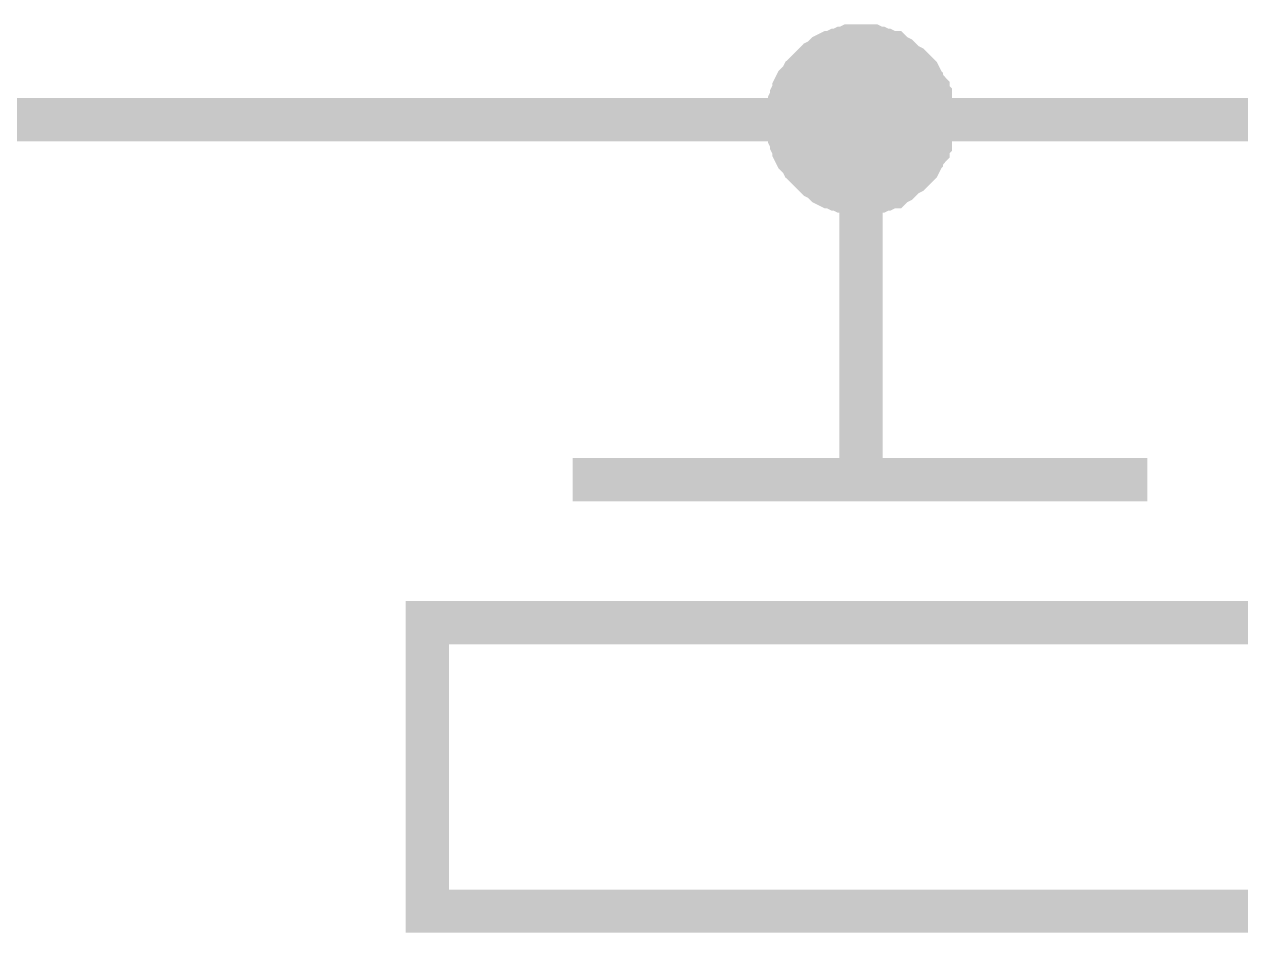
# Model space of a CAD drawing. Header units: millimetres. Extents: x 0 to 841, y 0 to 594.
# Drawn here: x 139.3 to 147.75, y 499.34 to 505.66 of the extents above; entities that cross this region are included whole.
import ezdxf

# ---------------------------------------------------------------- set-up
doc = ezdxf.new("R2010")
doc.units = ezdxf.units.MM
doc.layers.add('Sheet', color=255, linetype='Continuous')

msp = doc.modelspace()

# ---------------------------------------------------------------- linework, layer by layer
at = {"layer": 'Sheet', "const_width": 0.2997}
for points in [[(144.5973, 504.9932), (144.5973, 505.0243), (144.5973, 505.0398), (144.5973, 505.0709), (144.6129, 505.1019), (144.6129, 505.1175), (144.6284, 505.1485), (144.6284, 505.1641), (144.6439, 505.1951), (144.6439, 505.2107), (144.6595, 505.2417), (144.675, 505.2573), (144.6905, 505.2728), (144.706, 505.3039), (144.7216, 505.3194), (144.7371, 505.3349), (144.7526, 505.3505), (144.7681, 505.366), (144.7837, 505.3815), (144.7992, 505.3971), (144.8303, 505.4126), (144.8458, 505.4281), (144.8613, 505.4437), (144.8924, 505.4592), (144.9079, 505.4592), (144.939, 505.4747), (144.9545, 505.4747), (144.9855, 505.4903), (145.0011, 505.4903), (145.0321, 505.5058), (145.0632, 505.5058), (145.0787, 505.5058), (145.1098, 505.5058)], [(144.5973, 504.9932), (144.5973, 505.0243), (144.5973, 505.0398), (144.5973, 505.0709), (144.6129, 505.1019), (144.6129, 505.1175), (144.6284, 505.1485), (144.6284, 505.1641), (144.6439, 505.1951), (144.6439, 505.2107), (144.6595, 505.2417), (144.675, 505.2573), (144.6905, 505.2728), (144.706, 505.3039), (144.7216, 505.3194), (144.7371, 505.3349), (144.7526, 505.3505), (144.7681, 505.366), (144.7837, 505.3815), (144.7992, 505.3971), (144.8303, 505.4126), (144.8458, 505.4281), (144.8613, 505.4437), (144.8924, 505.4592), (144.9079, 505.4592), (144.939, 505.4747), (144.9545, 505.4747), (144.9855, 505.4903), (145.0011, 505.4903), (145.0321, 505.5058), (145.0632, 505.5058), (145.0787, 505.5058), (145.1098, 505.5058)], [(144.5973, 504.9932), (144.5973, 505.0243), (144.5973, 505.0398), (144.5973, 505.0709), (144.6129, 505.1019), (144.6129, 505.1175), (144.6284, 505.1485), (144.6284, 505.1641), (144.6439, 505.1951), (144.6439, 505.2107), (144.6595, 505.2417), (144.675, 505.2573), (144.6905, 505.2728), (144.706, 505.3039), (144.7216, 505.3194), (144.7371, 505.3349), (144.7526, 505.3505), (144.7681, 505.366), (144.7837, 505.3815), (144.7992, 505.3971), (144.8303, 505.4126), (144.8458, 505.4281), (144.8613, 505.4437), (144.8924, 505.4592), (144.9079, 505.4592), (144.939, 505.4747), (144.9545, 505.4747), (144.9855, 505.4903), (145.0011, 505.4903), (145.0321, 505.5058), (145.0632, 505.5058), (145.0787, 505.5058), (145.1098, 505.5058)], [(144.5973, 504.9932), (144.5973, 505.0243), (144.5973, 505.0398), (144.5973, 505.0709), (144.6129, 505.1019), (144.6129, 505.1175), (144.6284, 505.1485), (144.6284, 505.1641), (144.6439, 505.1951), (144.6439, 505.2107), (144.6595, 505.2417), (144.675, 505.2573), (144.6905, 505.2728), (144.706, 505.3039), (144.7216, 505.3194), (144.7371, 505.3349), (144.7526, 505.3505), (144.7681, 505.366), (144.7837, 505.3815), (144.7992, 505.3971), (144.8303, 505.4126), (144.8458, 505.4281), (144.8613, 505.4437), (144.8924, 505.4592), (144.9079, 505.4592), (144.939, 505.4747), (144.9545, 505.4747), (144.9855, 505.4903), (145.0011, 505.4903), (145.0321, 505.5058), (145.0632, 505.5058), (145.0787, 505.5058), (145.1098, 505.5058)], [(144.5973, 504.9932), (144.5973, 505.0243), (144.5973, 505.0398), (144.5973, 505.0709), (144.6129, 505.1019), (144.6129, 505.1175), (144.6284, 505.1485), (144.6284, 505.1641), (144.6439, 505.1951), (144.6439, 505.2107), (144.6595, 505.2417), (144.675, 505.2573), (144.6905, 505.2728), (144.706, 505.3039), (144.7216, 505.3194), (144.7371, 505.3349), (144.7526, 505.3505), (144.7681, 505.366), (144.7837, 505.3815), (144.7992, 505.3971), (144.8303, 505.4126), (144.8458, 505.4281), (144.8613, 505.4437), (144.8924, 505.4592), (144.9079, 505.4592), (144.939, 505.4747), (144.9545, 505.4747), (144.9855, 505.4903), (145.0011, 505.4903), (145.0321, 505.5058), (145.0632, 505.5058), (145.0787, 505.5058), (145.1098, 505.5058)], [(144.5973, 504.9932), (144.5973, 505.0243), (144.5973, 505.0398), (144.5973, 505.0709), (144.6129, 505.1019), (144.6129, 505.1175), (144.6284, 505.1485), (144.6284, 505.1641), (144.6439, 505.1951), (144.6439, 505.2107), (144.6595, 505.2417), (144.675, 505.2573), (144.6905, 505.2728), (144.706, 505.3039), (144.7216, 505.3194), (144.7371, 505.3349), (144.7526, 505.3505), (144.7681, 505.366), (144.7837, 505.3815), (144.7992, 505.3971), (144.8303, 505.4126), (144.8458, 505.4281), (144.8613, 505.4437), (144.8924, 505.4592), (144.9079, 505.4592), (144.939, 505.4747), (144.9545, 505.4747), (144.9855, 505.4903), (145.0011, 505.4903), (145.0321, 505.5058), (145.0632, 505.5058), (145.0787, 505.5058), (145.1098, 505.5058)], [(144.5973, 504.9932), (144.5973, 505.0243), (144.5973, 505.0398), (144.5973, 505.0709), (144.6129, 505.1019), (144.6129, 505.1175), (144.6284, 505.1485), (144.6284, 505.1641), (144.6439, 505.1951), (144.6439, 505.2107), (144.6595, 505.2417), (144.675, 505.2573), (144.6905, 505.2728), (144.706, 505.3039), (144.7216, 505.3194), (144.7371, 505.3349), (144.7526, 505.3505), (144.7681, 505.366), (144.7837, 505.3815), (144.7992, 505.3971), (144.8303, 505.4126), (144.8458, 505.4281), (144.8613, 505.4437), (144.8924, 505.4592), (144.9079, 505.4592), (144.939, 505.4747), (144.9545, 505.4747), (144.9855, 505.4903), (145.0011, 505.4903), (145.0321, 505.5058), (145.0632, 505.5058), (145.0787, 505.5058), (145.1098, 505.5058)], [(144.5973, 504.9932), (144.5973, 505.0243), (144.5973, 505.0398), (144.5973, 505.0709), (144.6129, 505.1019), (144.6129, 505.1175), (144.6284, 505.1485), (144.6284, 505.1641), (144.6439, 505.1951), (144.6439, 505.2107), (144.6595, 505.2417), (144.675, 505.2573), (144.6905, 505.2728), (144.706, 505.3039), (144.7216, 505.3194), (144.7371, 505.3349), (144.7526, 505.3505), (144.7681, 505.366), (144.7837, 505.3815), (144.7992, 505.3971), (144.8303, 505.4126), (144.8458, 505.4281), (144.8613, 505.4437), (144.8924, 505.4592), (144.9079, 505.4592), (144.939, 505.4747), (144.9545, 505.4747), (144.9855, 505.4903), (145.0011, 505.4903), (145.0321, 505.5058), (145.0632, 505.5058), (145.0787, 505.5058), (145.1098, 505.5058)], [(144.5973, 504.9932), (144.5973, 505.0243), (144.5973, 505.0398), (144.5973, 505.0709), (144.6129, 505.1019), (144.6129, 505.1175), (144.6284, 505.1485), (144.6284, 505.1641), (144.6439, 505.1951), (144.6439, 505.2107), (144.6595, 505.2417), (144.675, 505.2573), (144.6905, 505.2728), (144.706, 505.3039), (144.7216, 505.3194), (144.7371, 505.3349), (144.7526, 505.3505), (144.7681, 505.366), (144.7837, 505.3815), (144.7992, 505.3971), (144.8303, 505.4126), (144.8458, 505.4281), (144.8613, 505.4437), (144.8924, 505.4592), (144.9079, 505.4592), (144.939, 505.4747), (144.9545, 505.4747), (144.9855, 505.4903), (145.0011, 505.4903), (145.0321, 505.5058), (145.0632, 505.5058), (145.0787, 505.5058), (145.1098, 505.5058)], [(144.5973, 504.9932), (144.5973, 505.0243), (144.5973, 505.0398), (144.5973, 505.0709), (144.6129, 505.1019), (144.6129, 505.1175), (144.6284, 505.1485), (144.6284, 505.1641), (144.6439, 505.1951), (144.6439, 505.2107), (144.6595, 505.2417), (144.675, 505.2573), (144.6905, 505.2728), (144.706, 505.3039), (144.7216, 505.3194), (144.7371, 505.3349), (144.7526, 505.3505), (144.7681, 505.366), (144.7837, 505.3815), (144.7992, 505.3971), (144.8303, 505.4126), (144.8458, 505.4281), (144.8613, 505.4437), (144.8924, 505.4592), (144.9079, 505.4592), (144.939, 505.4747), (144.9545, 505.4747), (144.9855, 505.4903), (145.0011, 505.4903), (145.0321, 505.5058), (145.0632, 505.5058), (145.0787, 505.5058), (145.1098, 505.5058)], [(145.1098, 505.5058), (145.1098, 505.5058)], [(145.1098, 505.5058), (145.1408, 505.5058), (145.1564, 505.5058), (145.1874, 505.5058), (145.2185, 505.4903), (145.234, 505.4903), (145.265, 505.4747), (145.2806, 505.4747), (145.3116, 505.4592), (145.3272, 505.4592), (145.3427, 505.4437), (145.3737, 505.4281), (145.3893, 505.4126), (145.4048, 505.3971), (145.4203, 505.3815), (145.4514, 505.366), (145.4669, 505.3505), (145.4824, 505.3349), (145.498, 505.3194), (145.5135, 505.3039), (145.529, 505.2728), (145.529, 505.2573), (145.5446, 505.2417), (145.5601, 505.2107), (145.5756, 505.1951), (145.5756, 505.1641), (145.5911, 505.1485), (145.5911, 505.1175), (145.5911, 505.1019), (145.6067, 505.0709), (145.6067, 505.0398), (145.6067, 505.0243), (145.6067, 504.9932)], [(145.1098, 505.5058), (145.1098, 505.5058)], [(145.1098, 505.5058), (145.1408, 505.5058), (145.1564, 505.5058), (145.1874, 505.5058), (145.2185, 505.4903), (145.234, 505.4903), (145.265, 505.4747), (145.2806, 505.4747), (145.3116, 505.4592), (145.3272, 505.4592), (145.3427, 505.4437), (145.3737, 505.4281), (145.3893, 505.4126), (145.4048, 505.3971), (145.4203, 505.3815), (145.4514, 505.366), (145.4669, 505.3505), (145.4824, 505.3349), (145.498, 505.3194), (145.5135, 505.3039), (145.529, 505.2728), (145.529, 505.2573), (145.5446, 505.2417), (145.5601, 505.2107), (145.5756, 505.1951), (145.5756, 505.1641), (145.5911, 505.1485), (145.5911, 505.1175), (145.5911, 505.1019), (145.6067, 505.0709), (145.6067, 505.0398), (145.6067, 505.0243), (145.6067, 504.9932)], [(145.1098, 505.5058), (145.1098, 505.5058)], [(145.1098, 505.5058), (145.1408, 505.5058), (145.1564, 505.5058), (145.1874, 505.5058), (145.2185, 505.4903), (145.234, 505.4903), (145.265, 505.4747), (145.2806, 505.4747), (145.3116, 505.4592), (145.3272, 505.4592), (145.3427, 505.4437), (145.3737, 505.4281), (145.3893, 505.4126), (145.4048, 505.3971), (145.4203, 505.3815), (145.4514, 505.366), (145.4669, 505.3505), (145.4824, 505.3349), (145.498, 505.3194), (145.5135, 505.3039), (145.529, 505.2728), (145.529, 505.2573), (145.5446, 505.2417), (145.5601, 505.2107), (145.5756, 505.1951), (145.5756, 505.1641), (145.5911, 505.1485), (145.5911, 505.1175), (145.5911, 505.1019), (145.6067, 505.0709), (145.6067, 505.0398), (145.6067, 505.0243), (145.6067, 504.9932)], [(145.1098, 505.5058), (145.1098, 505.5058)], [(145.1098, 505.5058), (145.1408, 505.5058), (145.1564, 505.5058), (145.1874, 505.5058), (145.2185, 505.4903), (145.234, 505.4903), (145.265, 505.4747), (145.2806, 505.4747), (145.3116, 505.4592), (145.3272, 505.4592), (145.3427, 505.4437), (145.3737, 505.4281), (145.3893, 505.4126), (145.4048, 505.3971), (145.4203, 505.3815), (145.4514, 505.366), (145.4669, 505.3505), (145.4824, 505.3349), (145.498, 505.3194), (145.5135, 505.3039), (145.529, 505.2728), (145.529, 505.2573), (145.5446, 505.2417), (145.5601, 505.2107), (145.5756, 505.1951), (145.5756, 505.1641), (145.5911, 505.1485), (145.5911, 505.1175), (145.5911, 505.1019), (145.6067, 505.0709), (145.6067, 505.0398), (145.6067, 505.0243), (145.6067, 504.9932)], [(145.1098, 505.5058), (145.1098, 505.5058)], [(145.1098, 505.5058), (145.1408, 505.5058), (145.1564, 505.5058), (145.1874, 505.5058), (145.2185, 505.4903), (145.234, 505.4903), (145.265, 505.4747), (145.2806, 505.4747), (145.3116, 505.4592), (145.3272, 505.4592), (145.3427, 505.4437), (145.3737, 505.4281), (145.3893, 505.4126), (145.4048, 505.3971), (145.4203, 505.3815), (145.4514, 505.366), (145.4669, 505.3505), (145.4824, 505.3349), (145.498, 505.3194), (145.5135, 505.3039), (145.529, 505.2728), (145.529, 505.2573), (145.5446, 505.2417), (145.5601, 505.2107), (145.5756, 505.1951), (145.5756, 505.1641), (145.5911, 505.1485), (145.5911, 505.1175), (145.5911, 505.1019), (145.6067, 505.0709), (145.6067, 505.0398), (145.6067, 505.0243), (145.6067, 504.9932)], [(145.1098, 505.5058), (145.1098, 505.5058)], [(145.1098, 505.5058), (145.1408, 505.5058), (145.1564, 505.5058), (145.1874, 505.5058), (145.2185, 505.4903), (145.234, 505.4903), (145.265, 505.4747), (145.2806, 505.4747), (145.3116, 505.4592), (145.3272, 505.4592), (145.3427, 505.4437), (145.3737, 505.4281), (145.3893, 505.4126), (145.4048, 505.3971), (145.4203, 505.3815), (145.4514, 505.366), (145.4669, 505.3505), (145.4824, 505.3349), (145.498, 505.3194), (145.5135, 505.3039), (145.529, 505.2728), (145.529, 505.2573), (145.5446, 505.2417), (145.5601, 505.2107), (145.5756, 505.1951), (145.5756, 505.1641), (145.5911, 505.1485), (145.5911, 505.1175), (145.5911, 505.1019), (145.6067, 505.0709), (145.6067, 505.0398), (145.6067, 505.0243), (145.6067, 504.9932)], [(145.1098, 505.5058), (145.1098, 505.5058)], [(145.1098, 505.5058), (145.1408, 505.5058), (145.1564, 505.5058), (145.1874, 505.5058), (145.2185, 505.4903), (145.234, 505.4903), (145.265, 505.4747), (145.2806, 505.4747), (145.3116, 505.4592), (145.3272, 505.4592), (145.3427, 505.4437), (145.3737, 505.4281), (145.3893, 505.4126), (145.4048, 505.3971), (145.4203, 505.3815), (145.4514, 505.366), (145.4669, 505.3505), (145.4824, 505.3349), (145.498, 505.3194), (145.5135, 505.3039), (145.529, 505.2728), (145.529, 505.2573), (145.5446, 505.2417), (145.5601, 505.2107), (145.5756, 505.1951), (145.5756, 505.1641), (145.5911, 505.1485), (145.5911, 505.1175), (145.5911, 505.1019), (145.6067, 505.0709), (145.6067, 505.0398), (145.6067, 505.0243), (145.6067, 504.9932)], [(145.1098, 505.5058), (145.1098, 505.5058)], [(145.1098, 505.5058), (145.1408, 505.5058), (145.1564, 505.5058), (145.1874, 505.5058), (145.2185, 505.4903), (145.234, 505.4903), (145.265, 505.4747), (145.2806, 505.4747), (145.3116, 505.4592), (145.3272, 505.4592), (145.3427, 505.4437), (145.3737, 505.4281), (145.3893, 505.4126), (145.4048, 505.3971), (145.4203, 505.3815), (145.4514, 505.366), (145.4669, 505.3505), (145.4824, 505.3349), (145.498, 505.3194), (145.5135, 505.3039), (145.529, 505.2728), (145.529, 505.2573), (145.5446, 505.2417), (145.5601, 505.2107), (145.5756, 505.1951), (145.5756, 505.1641), (145.5911, 505.1485), (145.5911, 505.1175), (145.5911, 505.1019), (145.6067, 505.0709), (145.6067, 505.0398), (145.6067, 505.0243), (145.6067, 504.9932)], [(145.1098, 505.5058), (145.1098, 505.5058)], [(145.1098, 505.5058), (145.1408, 505.5058), (145.1564, 505.5058), (145.1874, 505.5058), (145.2185, 505.4903), (145.234, 505.4903), (145.265, 505.4747), (145.2806, 505.4747), (145.3116, 505.4592), (145.3272, 505.4592), (145.3427, 505.4437), (145.3737, 505.4281), (145.3893, 505.4126), (145.4048, 505.3971), (145.4203, 505.3815), (145.4514, 505.366), (145.4669, 505.3505), (145.4824, 505.3349), (145.498, 505.3194), (145.5135, 505.3039), (145.529, 505.2728), (145.529, 505.2573), (145.5446, 505.2417), (145.5601, 505.2107), (145.5756, 505.1951), (145.5756, 505.1641), (145.5911, 505.1485), (145.5911, 505.1175), (145.5911, 505.1019), (145.6067, 505.0709), (145.6067, 505.0398), (145.6067, 505.0243), (145.6067, 504.9932)], [(145.1098, 505.5058), (145.1098, 505.5058)], [(145.1098, 505.5058), (145.1408, 505.5058), (145.1564, 505.5058), (145.1874, 505.5058), (145.2185, 505.4903), (145.234, 505.4903), (145.265, 505.4747), (145.2806, 505.4747), (145.3116, 505.4592), (145.3272, 505.4592), (145.3427, 505.4437), (145.3737, 505.4281), (145.3893, 505.4126), (145.4048, 505.3971), (145.4203, 505.3815), (145.4514, 505.366), (145.4669, 505.3505), (145.4824, 505.3349), (145.498, 505.3194), (145.5135, 505.3039), (145.529, 505.2728), (145.529, 505.2573), (145.5446, 505.2417), (145.5601, 505.2107), (145.5756, 505.1951), (145.5756, 505.1641), (145.5911, 505.1485), (145.5911, 505.1175), (145.5911, 505.1019), (145.6067, 505.0709), (145.6067, 505.0398), (145.6067, 505.0243), (145.6067, 504.9932)], [(197.5791, 499.9914), (170.0944, 499.9914), (170.0944, 504.9932), (145.1098, 504.9932), (131.6004, 504.9932)], [(145.1098, 504.4806), (145.0787, 504.4806), (145.0632, 504.4806), (145.0321, 504.4806), (145.0011, 504.4961), (144.9855, 504.4961), (144.9545, 504.5117), (144.939, 504.5117), (144.9079, 504.5272), (144.8924, 504.5272), (144.8613, 504.5427), (144.8458, 504.5583), (144.8303, 504.5738), (144.7992, 504.5893), (144.7837, 504.6049), (144.7681, 504.6204), (144.7526, 504.6359), (144.7371, 504.6515), (144.7216, 504.667), (144.706, 504.6825), (144.6905, 504.7136), (144.675, 504.7291), (144.6595, 504.7447), (144.6439, 504.7757), (144.6439, 504.7913), (144.6284, 504.8223), (144.6284, 504.8379), (144.6129, 504.8689), (144.6129, 504.8845), (144.5973, 504.9155), (144.5973, 504.9466), (144.5973, 504.9621), (144.5973, 504.9932)], [(144.5973, 504.9932), (144.5973, 504.9932)], [(145.1098, 504.4806), (145.0787, 504.4806), (145.0632, 504.4806), (145.0321, 504.4806), (145.0011, 504.4961), (144.9855, 504.4961), (144.9545, 504.5117), (144.939, 504.5117), (144.9079, 504.5272), (144.8924, 504.5272), (144.8613, 504.5427), (144.8458, 504.5583), (144.8303, 504.5738), (144.7992, 504.5893), (144.7837, 504.6049), (144.7681, 504.6204), (144.7526, 504.6359), (144.7371, 504.6515), (144.7216, 504.667), (144.706, 504.6825), (144.6905, 504.7136), (144.675, 504.7291), (144.6595, 504.7447), (144.6439, 504.7757), (144.6439, 504.7913), (144.6284, 504.8223), (144.6284, 504.8379), (144.6129, 504.8689), (144.6129, 504.8845), (144.5973, 504.9155), (144.5973, 504.9466), (144.5973, 504.9621), (144.5973, 504.9932)], [(144.5973, 504.9932), (144.5973, 504.9932)], [(145.1098, 504.4806), (145.0787, 504.4806), (145.0632, 504.4806), (145.0321, 504.4806), (145.0011, 504.4961), (144.9855, 504.4961), (144.9545, 504.5117), (144.939, 504.5117), (144.9079, 504.5272), (144.8924, 504.5272), (144.8613, 504.5427), (144.8458, 504.5583), (144.8303, 504.5738), (144.7992, 504.5893), (144.7837, 504.6049), (144.7681, 504.6204), (144.7526, 504.6359), (144.7371, 504.6515), (144.7216, 504.667), (144.706, 504.6825), (144.6905, 504.7136), (144.675, 504.7291), (144.6595, 504.7447), (144.6439, 504.7757), (144.6439, 504.7913), (144.6284, 504.8223), (144.6284, 504.8379), (144.6129, 504.8689), (144.6129, 504.8845), (144.5973, 504.9155), (144.5973, 504.9466), (144.5973, 504.9621), (144.5973, 504.9932)], [(144.5973, 504.9932), (144.5973, 504.9932)], [(145.1098, 504.4806), (145.0787, 504.4806), (145.0632, 504.4806), (145.0321, 504.4806), (145.0011, 504.4961), (144.9855, 504.4961), (144.9545, 504.5117), (144.939, 504.5117), (144.9079, 504.5272), (144.8924, 504.5272), (144.8613, 504.5427), (144.8458, 504.5583), (144.8303, 504.5738), (144.7992, 504.5893), (144.7837, 504.6049), (144.7681, 504.6204), (144.7526, 504.6359), (144.7371, 504.6515), (144.7216, 504.667), (144.706, 504.6825), (144.6905, 504.7136), (144.675, 504.7291), (144.6595, 504.7447), (144.6439, 504.7757), (144.6439, 504.7913), (144.6284, 504.8223), (144.6284, 504.8379), (144.6129, 504.8689), (144.6129, 504.8845), (144.5973, 504.9155), (144.5973, 504.9466), (144.5973, 504.9621), (144.5973, 504.9932)], [(144.5973, 504.9932), (144.5973, 504.9932)], [(145.1098, 504.4806), (145.0787, 504.4806), (145.0632, 504.4806), (145.0321, 504.4806), (145.0011, 504.4961), (144.9855, 504.4961), (144.9545, 504.5117), (144.939, 504.5117), (144.9079, 504.5272), (144.8924, 504.5272), (144.8613, 504.5427), (144.8458, 504.5583), (144.8303, 504.5738), (144.7992, 504.5893), (144.7837, 504.6049), (144.7681, 504.6204), (144.7526, 504.6359), (144.7371, 504.6515), (144.7216, 504.667), (144.706, 504.6825), (144.6905, 504.7136), (144.675, 504.7291), (144.6595, 504.7447), (144.6439, 504.7757), (144.6439, 504.7913), (144.6284, 504.8223), (144.6284, 504.8379), (144.6129, 504.8689), (144.6129, 504.8845), (144.5973, 504.9155), (144.5973, 504.9466), (144.5973, 504.9621), (144.5973, 504.9932)], [(144.5973, 504.9932), (144.5973, 504.9932)], [(145.1098, 504.4806), (145.0787, 504.4806), (145.0632, 504.4806), (145.0321, 504.4806), (145.0011, 504.4961), (144.9855, 504.4961), (144.9545, 504.5117), (144.939, 504.5117), (144.9079, 504.5272), (144.8924, 504.5272), (144.8613, 504.5427), (144.8458, 504.5583), (144.8303, 504.5738), (144.7992, 504.5893), (144.7837, 504.6049), (144.7681, 504.6204), (144.7526, 504.6359), (144.7371, 504.6515), (144.7216, 504.667), (144.706, 504.6825), (144.6905, 504.7136), (144.675, 504.7291), (144.6595, 504.7447), (144.6439, 504.7757), (144.6439, 504.7913), (144.6284, 504.8223), (144.6284, 504.8379), (144.6129, 504.8689), (144.6129, 504.8845), (144.5973, 504.9155), (144.5973, 504.9466), (144.5973, 504.9621), (144.5973, 504.9932)], [(144.5973, 504.9932), (144.5973, 504.9932)], [(145.1098, 504.4806), (145.0787, 504.4806), (145.0632, 504.4806), (145.0321, 504.4806), (145.0011, 504.4961), (144.9855, 504.4961), (144.9545, 504.5117), (144.939, 504.5117), (144.9079, 504.5272), (144.8924, 504.5272), (144.8613, 504.5427), (144.8458, 504.5583), (144.8303, 504.5738), (144.7992, 504.5893), (144.7837, 504.6049), (144.7681, 504.6204), (144.7526, 504.6359), (144.7371, 504.6515), (144.7216, 504.667), (144.706, 504.6825), (144.6905, 504.7136), (144.675, 504.7291), (144.6595, 504.7447), (144.6439, 504.7757), (144.6439, 504.7913), (144.6284, 504.8223), (144.6284, 504.8379), (144.6129, 504.8689), (144.6129, 504.8845), (144.5973, 504.9155), (144.5973, 504.9466), (144.5973, 504.9621), (144.5973, 504.9932)], [(144.5973, 504.9932), (144.5973, 504.9932)], [(145.1098, 504.4806), (145.0787, 504.4806), (145.0632, 504.4806), (145.0321, 504.4806), (145.0011, 504.4961), (144.9855, 504.4961), (144.9545, 504.5117), (144.939, 504.5117), (144.9079, 504.5272), (144.8924, 504.5272), (144.8613, 504.5427), (144.8458, 504.5583), (144.8303, 504.5738), (144.7992, 504.5893), (144.7837, 504.6049), (144.7681, 504.6204), (144.7526, 504.6359), (144.7371, 504.6515), (144.7216, 504.667), (144.706, 504.6825), (144.6905, 504.7136), (144.675, 504.7291), (144.6595, 504.7447), (144.6439, 504.7757), (144.6439, 504.7913), (144.6284, 504.8223), (144.6284, 504.8379), (144.6129, 504.8689), (144.6129, 504.8845), (144.5973, 504.9155), (144.5973, 504.9466), (144.5973, 504.9621), (144.5973, 504.9932)], [(144.5973, 504.9932), (144.5973, 504.9932)], [(145.1098, 504.4806), (145.0787, 504.4806), (145.0632, 504.4806), (145.0321, 504.4806), (145.0011, 504.4961), (144.9855, 504.4961), (144.9545, 504.5117), (144.939, 504.5117), (144.9079, 504.5272), (144.8924, 504.5272), (144.8613, 504.5427), (144.8458, 504.5583), (144.8303, 504.5738), (144.7992, 504.5893), (144.7837, 504.6049), (144.7681, 504.6204), (144.7526, 504.6359), (144.7371, 504.6515), (144.7216, 504.667), (144.706, 504.6825), (144.6905, 504.7136), (144.675, 504.7291), (144.6595, 504.7447), (144.6439, 504.7757), (144.6439, 504.7913), (144.6284, 504.8223), (144.6284, 504.8379), (144.6129, 504.8689), (144.6129, 504.8845), (144.5973, 504.9155), (144.5973, 504.9466), (144.5973, 504.9621), (144.5973, 504.9932)], [(144.5973, 504.9932), (144.5973, 504.9932)], [(145.1098, 504.4806), (145.0787, 504.4806), (145.0632, 504.4806), (145.0321, 504.4806), (145.0011, 504.4961), (144.9855, 504.4961), (144.9545, 504.5117), (144.939, 504.5117), (144.9079, 504.5272), (144.8924, 504.5272), (144.8613, 504.5427), (144.8458, 504.5583), (144.8303, 504.5738), (144.7992, 504.5893), (144.7837, 504.6049), (144.7681, 504.6204), (144.7526, 504.6359), (144.7371, 504.6515), (144.7216, 504.667), (144.706, 504.6825), (144.6905, 504.7136), (144.675, 504.7291), (144.6595, 504.7447), (144.6439, 504.7757), (144.6439, 504.7913), (144.6284, 504.8223), (144.6284, 504.8379), (144.6129, 504.8689), (144.6129, 504.8845), (144.5973, 504.9155), (144.5973, 504.9466), (144.5973, 504.9621), (144.5973, 504.9932)], [(144.5973, 504.9932), (144.5973, 504.9932)], [(145.6067, 504.9932), (145.6067, 504.9621), (145.6067, 504.9466), (145.6067, 504.9155), (145.5911, 504.8845), (145.5911, 504.8689), (145.5911, 504.8379), (145.5756, 504.8223), (145.5756, 504.7913), (145.5601, 504.7757), (145.5446, 504.7447), (145.529, 504.7291), (145.529, 504.7136), (145.5135, 504.6825), (145.498, 504.667), (145.4824, 504.6515), (145.4669, 504.6359), (145.4514, 504.6204), (145.4203, 504.6049), (145.4048, 504.5893), (145.3893, 504.5738), (145.3737, 504.5583), (145.3427, 504.5427), (145.3272, 504.5272), (145.3116, 504.5272), (145.2806, 504.5117), (145.265, 504.5117), (145.234, 504.4961), (145.2185, 504.4961), (145.1874, 504.4806), (145.1564, 504.4806), (145.1408, 504.4806), (145.1098, 504.4806)], [(145.6067, 504.9932), (145.6067, 504.9621), (145.6067, 504.9466), (145.6067, 504.9155), (145.5911, 504.8845), (145.5911, 504.8689), (145.5911, 504.8379), (145.5756, 504.8223), (145.5756, 504.7913), (145.5601, 504.7757), (145.5446, 504.7447), (145.529, 504.7291), (145.529, 504.7136), (145.5135, 504.6825), (145.498, 504.667), (145.4824, 504.6515), (145.4669, 504.6359), (145.4514, 504.6204), (145.4203, 504.6049), (145.4048, 504.5893), (145.3893, 504.5738), (145.3737, 504.5583), (145.3427, 504.5427), (145.3272, 504.5272), (145.3116, 504.5272), (145.2806, 504.5117), (145.265, 504.5117), (145.234, 504.4961), (145.2185, 504.4961), (145.1874, 504.4806), (145.1564, 504.4806), (145.1408, 504.4806), (145.1098, 504.4806)], [(145.1098, 502.4923), (145.1098, 504.9932)], [(145.6067, 504.9932), (145.6067, 504.9621), (145.6067, 504.9466), (145.6067, 504.9155), (145.5911, 504.8845), (145.5911, 504.8689), (145.5911, 504.8379), (145.5756, 504.8223), (145.5756, 504.7913), (145.5601, 504.7757), (145.5446, 504.7447), (145.529, 504.7291), (145.529, 504.7136), (145.5135, 504.6825), (145.498, 504.667), (145.4824, 504.6515), (145.4669, 504.6359), (145.4514, 504.6204), (145.4203, 504.6049), (145.4048, 504.5893), (145.3893, 504.5738), (145.3737, 504.5583), (145.3427, 504.5427), (145.3272, 504.5272), (145.3116, 504.5272), (145.2806, 504.5117), (145.265, 504.5117), (145.234, 504.4961), (145.2185, 504.4961), (145.1874, 504.4806), (145.1564, 504.4806), (145.1408, 504.4806), (145.1098, 504.4806)], [(145.6067, 504.9932), (145.6067, 504.9621), (145.6067, 504.9466), (145.6067, 504.9155), (145.5911, 504.8845), (145.5911, 504.8689), (145.5911, 504.8379), (145.5756, 504.8223), (145.5756, 504.7913), (145.5601, 504.7757), (145.5446, 504.7447), (145.529, 504.7291), (145.529, 504.7136), (145.5135, 504.6825), (145.498, 504.667), (145.4824, 504.6515), (145.4669, 504.6359), (145.4514, 504.6204), (145.4203, 504.6049), (145.4048, 504.5893), (145.3893, 504.5738), (145.3737, 504.5583), (145.3427, 504.5427), (145.3272, 504.5272), (145.3116, 504.5272), (145.2806, 504.5117), (145.265, 504.5117), (145.234, 504.4961), (145.2185, 504.4961), (145.1874, 504.4806), (145.1564, 504.4806), (145.1408, 504.4806), (145.1098, 504.4806)], [(145.6067, 504.9932), (145.6067, 504.9621), (145.6067, 504.9466), (145.6067, 504.9155), (145.5911, 504.8845), (145.5911, 504.8689), (145.5911, 504.8379), (145.5756, 504.8223), (145.5756, 504.7913), (145.5601, 504.7757), (145.5446, 504.7447), (145.529, 504.7291), (145.529, 504.7136), (145.5135, 504.6825), (145.498, 504.667), (145.4824, 504.6515), (145.4669, 504.6359), (145.4514, 504.6204), (145.4203, 504.6049), (145.4048, 504.5893), (145.3893, 504.5738), (145.3737, 504.5583), (145.3427, 504.5427), (145.3272, 504.5272), (145.3116, 504.5272), (145.2806, 504.5117), (145.265, 504.5117), (145.234, 504.4961), (145.2185, 504.4961), (145.1874, 504.4806), (145.1564, 504.4806), (145.1408, 504.4806), (145.1098, 504.4806)], [(145.6067, 504.9932), (145.6067, 504.9621), (145.6067, 504.9466), (145.6067, 504.9155), (145.5911, 504.8845), (145.5911, 504.8689), (145.5911, 504.8379), (145.5756, 504.8223), (145.5756, 504.7913), (145.5601, 504.7757), (145.5446, 504.7447), (145.529, 504.7291), (145.529, 504.7136), (145.5135, 504.6825), (145.498, 504.667), (145.4824, 504.6515), (145.4669, 504.6359), (145.4514, 504.6204), (145.4203, 504.6049), (145.4048, 504.5893), (145.3893, 504.5738), (145.3737, 504.5583), (145.3427, 504.5427), (145.3272, 504.5272), (145.3116, 504.5272), (145.2806, 504.5117), (145.265, 504.5117), (145.234, 504.4961), (145.2185, 504.4961), (145.1874, 504.4806), (145.1564, 504.4806), (145.1408, 504.4806), (145.1098, 504.4806)], [(145.6067, 504.9932), (145.6067, 504.9621), (145.6067, 504.9466), (145.6067, 504.9155), (145.5911, 504.8845), (145.5911, 504.8689), (145.5911, 504.8379), (145.5756, 504.8223), (145.5756, 504.7913), (145.5601, 504.7757), (145.5446, 504.7447), (145.529, 504.7291), (145.529, 504.7136), (145.5135, 504.6825), (145.498, 504.667), (145.4824, 504.6515), (145.4669, 504.6359), (145.4514, 504.6204), (145.4203, 504.6049), (145.4048, 504.5893), (145.3893, 504.5738), (145.3737, 504.5583), (145.3427, 504.5427), (145.3272, 504.5272), (145.3116, 504.5272), (145.2806, 504.5117), (145.265, 504.5117), (145.234, 504.4961), (145.2185, 504.4961), (145.1874, 504.4806), (145.1564, 504.4806), (145.1408, 504.4806), (145.1098, 504.4806)], [(145.6067, 504.9932), (145.6067, 504.9621), (145.6067, 504.9466), (145.6067, 504.9155), (145.5911, 504.8845), (145.5911, 504.8689), (145.5911, 504.8379), (145.5756, 504.8223), (145.5756, 504.7913), (145.5601, 504.7757), (145.5446, 504.7447), (145.529, 504.7291), (145.529, 504.7136), (145.5135, 504.6825), (145.498, 504.667), (145.4824, 504.6515), (145.4669, 504.6359), (145.4514, 504.6204), (145.4203, 504.6049), (145.4048, 504.5893), (145.3893, 504.5738), (145.3737, 504.5583), (145.3427, 504.5427), (145.3272, 504.5272), (145.3116, 504.5272), (145.2806, 504.5117), (145.265, 504.5117), (145.234, 504.4961), (145.2185, 504.4961), (145.1874, 504.4806), (145.1564, 504.4806), (145.1408, 504.4806), (145.1098, 504.4806)], [(145.6067, 504.9932), (145.6067, 504.9621), (145.6067, 504.9466), (145.6067, 504.9155), (145.5911, 504.8845), (145.5911, 504.8689), (145.5911, 504.8379), (145.5756, 504.8223), (145.5756, 504.7913), (145.5601, 504.7757), (145.5446, 504.7447), (145.529, 504.7291), (145.529, 504.7136), (145.5135, 504.6825), (145.498, 504.667), (145.4824, 504.6515), (145.4669, 504.6359), (145.4514, 504.6204), (145.4203, 504.6049), (145.4048, 504.5893), (145.3893, 504.5738), (145.3737, 504.5583), (145.3427, 504.5427), (145.3272, 504.5272), (145.3116, 504.5272), (145.2806, 504.5117), (145.265, 504.5117), (145.234, 504.4961), (145.2185, 504.4961), (145.1874, 504.4806), (145.1564, 504.4806), (145.1408, 504.4806), (145.1098, 504.4806)], [(145.6067, 504.9932), (145.6067, 504.9621), (145.6067, 504.9466), (145.6067, 504.9155), (145.5911, 504.8845), (145.5911, 504.8689), (145.5911, 504.8379), (145.5756, 504.8223), (145.5756, 504.7913), (145.5601, 504.7757), (145.5446, 504.7447), (145.529, 504.7291), (145.529, 504.7136), (145.5135, 504.6825), (145.498, 504.667), (145.4824, 504.6515), (145.4669, 504.6359), (145.4514, 504.6204), (145.4203, 504.6049), (145.4048, 504.5893), (145.3893, 504.5738), (145.3737, 504.5583), (145.3427, 504.5427), (145.3272, 504.5272), (145.3116, 504.5272), (145.2806, 504.5117), (145.265, 504.5117), (145.234, 504.4961), (145.2185, 504.4961), (145.1874, 504.4806), (145.1564, 504.4806), (145.1408, 504.4806), (145.1098, 504.4806)], [(145.6067, 504.9932), (145.6067, 504.9932), (145.6067, 504.9932), (145.6067, 504.9932), (145.6067, 504.9932), (145.6067, 504.9932), (145.6067, 504.9932), (145.6067, 504.9932), (145.6067, 504.9932), (145.6067, 504.9932), (145.6067, 504.9932), (145.6067, 504.9932), (145.6067, 504.9932), (145.6067, 504.9932), (145.6067, 504.9932), (145.6067, 504.9932), (145.6067, 504.9932), (145.6067, 504.9932), (145.6067, 504.9932), (145.6067, 504.9932), (145.6067, 504.9932), (145.6067, 504.9932), (145.6067, 504.9932), (145.6067, 504.9932), (145.6067, 504.9932), (145.6067, 504.9932), (145.6067, 504.9932), (145.6067, 504.9932), (145.6067, 504.9932), (145.6067, 504.9932), (145.6067, 504.9932), (145.6067, 504.9932), (145.6067, 504.9932)], [(145.6067, 504.9932), (145.6067, 504.9932)], [(145.6067, 504.9932), (145.6067, 504.9932), (145.6067, 504.9932), (145.6067, 504.9932), (145.6067, 504.9932), (145.6067, 504.9932), (145.6067, 504.9932), (145.6067, 504.9932), (145.6067, 504.9932), (145.6067, 504.9932), (145.6067, 504.9932), (145.6067, 504.9932), (145.6067, 504.9932), (145.6067, 504.9932), (145.6067, 504.9932), (145.6067, 504.9932), (145.6067, 504.9932), (145.6067, 504.9932), (145.6067, 504.9932), (145.6067, 504.9932), (145.6067, 504.9932), (145.6067, 504.9932), (145.6067, 504.9932), (145.6067, 504.9932), (145.6067, 504.9932), (145.6067, 504.9932), (145.6067, 504.9932), (145.6067, 504.9932), (145.6067, 504.9932), (145.6067, 504.9932), (145.6067, 504.9932), (145.6067, 504.9932), (145.6067, 504.9932)], [(145.6067, 504.9932), (145.6067, 504.9932)], [(145.6067, 504.9932), (145.6067, 504.9932), (145.6067, 504.9932), (145.6067, 504.9932), (145.6067, 504.9932), (145.6067, 504.9932), (145.6067, 504.9932), (145.6067, 504.9932), (145.6067, 504.9932), (145.6067, 504.9932), (145.6067, 504.9932), (145.6067, 504.9932), (145.6067, 504.9932), (145.6067, 504.9932), (145.6067, 504.9932), (145.6067, 504.9932), (145.6067, 504.9932), (145.6067, 504.9932), (145.6067, 504.9932), (145.6067, 504.9932), (145.6067, 504.9932), (145.6067, 504.9932), (145.6067, 504.9932), (145.6067, 504.9932), (145.6067, 504.9932), (145.6067, 504.9932), (145.6067, 504.9932), (145.6067, 504.9932), (145.6067, 504.9932), (145.6067, 504.9932), (145.6067, 504.9932), (145.6067, 504.9932), (145.6067, 504.9932)], [(145.6067, 504.9932), (145.6067, 504.9932)], [(145.6067, 504.9932), (145.6067, 504.9932), (145.6067, 504.9932), (145.6067, 504.9932), (145.6067, 504.9932), (145.6067, 504.9932), (145.6067, 504.9932), (145.6067, 504.9932), (145.6067, 504.9932), (145.6067, 504.9932), (145.6067, 504.9932), (145.6067, 504.9932), (145.6067, 504.9932), (145.6067, 504.9932), (145.6067, 504.9932), (145.6067, 504.9932), (145.6067, 504.9932), (145.6067, 504.9932), (145.6067, 504.9932), (145.6067, 504.9932), (145.6067, 504.9932), (145.6067, 504.9932), (145.6067, 504.9932), (145.6067, 504.9932), (145.6067, 504.9932), (145.6067, 504.9932), (145.6067, 504.9932), (145.6067, 504.9932), (145.6067, 504.9932), (145.6067, 504.9932), (145.6067, 504.9932), (145.6067, 504.9932), (145.6067, 504.9932)], [(145.6067, 504.9932), (145.6067, 504.9932)], [(145.6067, 504.9932), (145.6067, 504.9932), (145.6067, 504.9932), (145.6067, 504.9932), (145.6067, 504.9932), (145.6067, 504.9932), (145.6067, 504.9932), (145.6067, 504.9932), (145.6067, 504.9932), (145.6067, 504.9932), (145.6067, 504.9932), (145.6067, 504.9932), (145.6067, 504.9932), (145.6067, 504.9932), (145.6067, 504.9932), (145.6067, 504.9932), (145.6067, 504.9932), (145.6067, 504.9932), (145.6067, 504.9932), (145.6067, 504.9932), (145.6067, 504.9932), (145.6067, 504.9932), (145.6067, 504.9932), (145.6067, 504.9932), (145.6067, 504.9932), (145.6067, 504.9932), (145.6067, 504.9932), (145.6067, 504.9932), (145.6067, 504.9932), (145.6067, 504.9932), (145.6067, 504.9932), (145.6067, 504.9932), (145.6067, 504.9932)], [(145.6067, 504.9932), (145.6067, 504.9932)], [(145.6067, 504.9932), (145.6067, 504.9932), (145.6067, 504.9932), (145.6067, 504.9932), (145.6067, 504.9932), (145.6067, 504.9932), (145.6067, 504.9932), (145.6067, 504.9932), (145.6067, 504.9932), (145.6067, 504.9932), (145.6067, 504.9932), (145.6067, 504.9932), (145.6067, 504.9932), (145.6067, 504.9932), (145.6067, 504.9932), (145.6067, 504.9932), (145.6067, 504.9932), (145.6067, 504.9932), (145.6067, 504.9932), (145.6067, 504.9932), (145.6067, 504.9932), (145.6067, 504.9932), (145.6067, 504.9932), (145.6067, 504.9932), (145.6067, 504.9932), (145.6067, 504.9932), (145.6067, 504.9932), (145.6067, 504.9932), (145.6067, 504.9932), (145.6067, 504.9932), (145.6067, 504.9932), (145.6067, 504.9932), (145.6067, 504.9932)], [(145.6067, 504.9932), (145.6067, 504.9932)], [(145.6067, 504.9932), (145.6067, 504.9932), (145.6067, 504.9932), (145.6067, 504.9932), (145.6067, 504.9932), (145.6067, 504.9932), (145.6067, 504.9932), (145.6067, 504.9932), (145.6067, 504.9932), (145.6067, 504.9932), (145.6067, 504.9932), (145.6067, 504.9932), (145.6067, 504.9932), (145.6067, 504.9932), (145.6067, 504.9932), (145.6067, 504.9932), (145.6067, 504.9932), (145.6067, 504.9932), (145.6067, 504.9932), (145.6067, 504.9932), (145.6067, 504.9932), (145.6067, 504.9932), (145.6067, 504.9932), (145.6067, 504.9932), (145.6067, 504.9932), (145.6067, 504.9932), (145.6067, 504.9932), (145.6067, 504.9932), (145.6067, 504.9932), (145.6067, 504.9932), (145.6067, 504.9932), (145.6067, 504.9932), (145.6067, 504.9932)], [(145.6067, 504.9932), (145.6067, 504.9932)], [(145.6067, 504.9932), (145.6067, 504.9932), (145.6067, 504.9932), (145.6067, 504.9932), (145.6067, 504.9932), (145.6067, 504.9932), (145.6067, 504.9932), (145.6067, 504.9932), (145.6067, 504.9932), (145.6067, 504.9932), (145.6067, 504.9932), (145.6067, 504.9932), (145.6067, 504.9932), (145.6067, 504.9932), (145.6067, 504.9932), (145.6067, 504.9932), (145.6067, 504.9932), (145.6067, 504.9932), (145.6067, 504.9932), (145.6067, 504.9932), (145.6067, 504.9932), (145.6067, 504.9932), (145.6067, 504.9932), (145.6067, 504.9932), (145.6067, 504.9932), (145.6067, 504.9932), (145.6067, 504.9932), (145.6067, 504.9932), (145.6067, 504.9932), (145.6067, 504.9932), (145.6067, 504.9932), (145.6067, 504.9932), (145.6067, 504.9932)], [(145.6067, 504.9932), (145.6067, 504.9932)], [(145.6067, 504.9932), (145.6067, 504.9932), (145.6067, 504.9932), (145.6067, 504.9932), (145.6067, 504.9932), (145.6067, 504.9932), (145.6067, 504.9932), (145.6067, 504.9932), (145.6067, 504.9932), (145.6067, 504.9932), (145.6067, 504.9932), (145.6067, 504.9932), (145.6067, 504.9932), (145.6067, 504.9932), (145.6067, 504.9932), (145.6067, 504.9932), (145.6067, 504.9932), (145.6067, 504.9932), (145.6067, 504.9932), (145.6067, 504.9932), (145.6067, 504.9932), (145.6067, 504.9932), (145.6067, 504.9932), (145.6067, 504.9932), (145.6067, 504.9932), (145.6067, 504.9932), (145.6067, 504.9932), (145.6067, 504.9932), (145.6067, 504.9932), (145.6067, 504.9932), (145.6067, 504.9932), (145.6067, 504.9932), (145.6067, 504.9932)], [(145.6067, 504.9932), (145.6067, 504.9932)], [(145.6067, 504.9932), (145.6067, 504.9932), (145.6067, 504.9932), (145.6067, 504.9932), (145.6067, 504.9932), (145.6067, 504.9932), (145.6067, 504.9932), (145.6067, 504.9932), (145.6067, 504.9932), (145.6067, 504.9932), (145.6067, 504.9932), (145.6067, 504.9932), (145.6067, 504.9932), (145.6067, 504.9932), (145.6067, 504.9932), (145.6067, 504.9932), (145.6067, 504.9932), (145.6067, 504.9932), (145.6067, 504.9932), (145.6067, 504.9932), (145.6067, 504.9932), (145.6067, 504.9932), (145.6067, 504.9932), (145.6067, 504.9932), (145.6067, 504.9932), (145.6067, 504.9932), (145.6067, 504.9932), (145.6067, 504.9932), (145.6067, 504.9932), (145.6067, 504.9932), (145.6067, 504.9932), (145.6067, 504.9932), (145.6067, 504.9932)], [(145.6067, 504.9932), (145.6067, 504.9932)], [(143.1066, 502.4923), (147.0974, 502.4923)]]:
    msp.add_lwpolyline(points, dxfattribs=at)
at = {"layer": 'Sheet', "const_width": 0.508}
msp.add_lwpolyline([(144.746, 505, 1), (145.254, 505, 1)], format="xyb", close=True, dxfattribs=at)
at = {"layer": 'Sheet', "const_width": 0.2997}
msp.add_lwpolyline([(142.0973, 501.4982), (148.1067, 501.4982), (148.1067, 499.4944), (142.0973, 499.4944), (142.0973, 501.4982)], close=True, dxfattribs=at)

doc.saveas('drawing.dxf')
